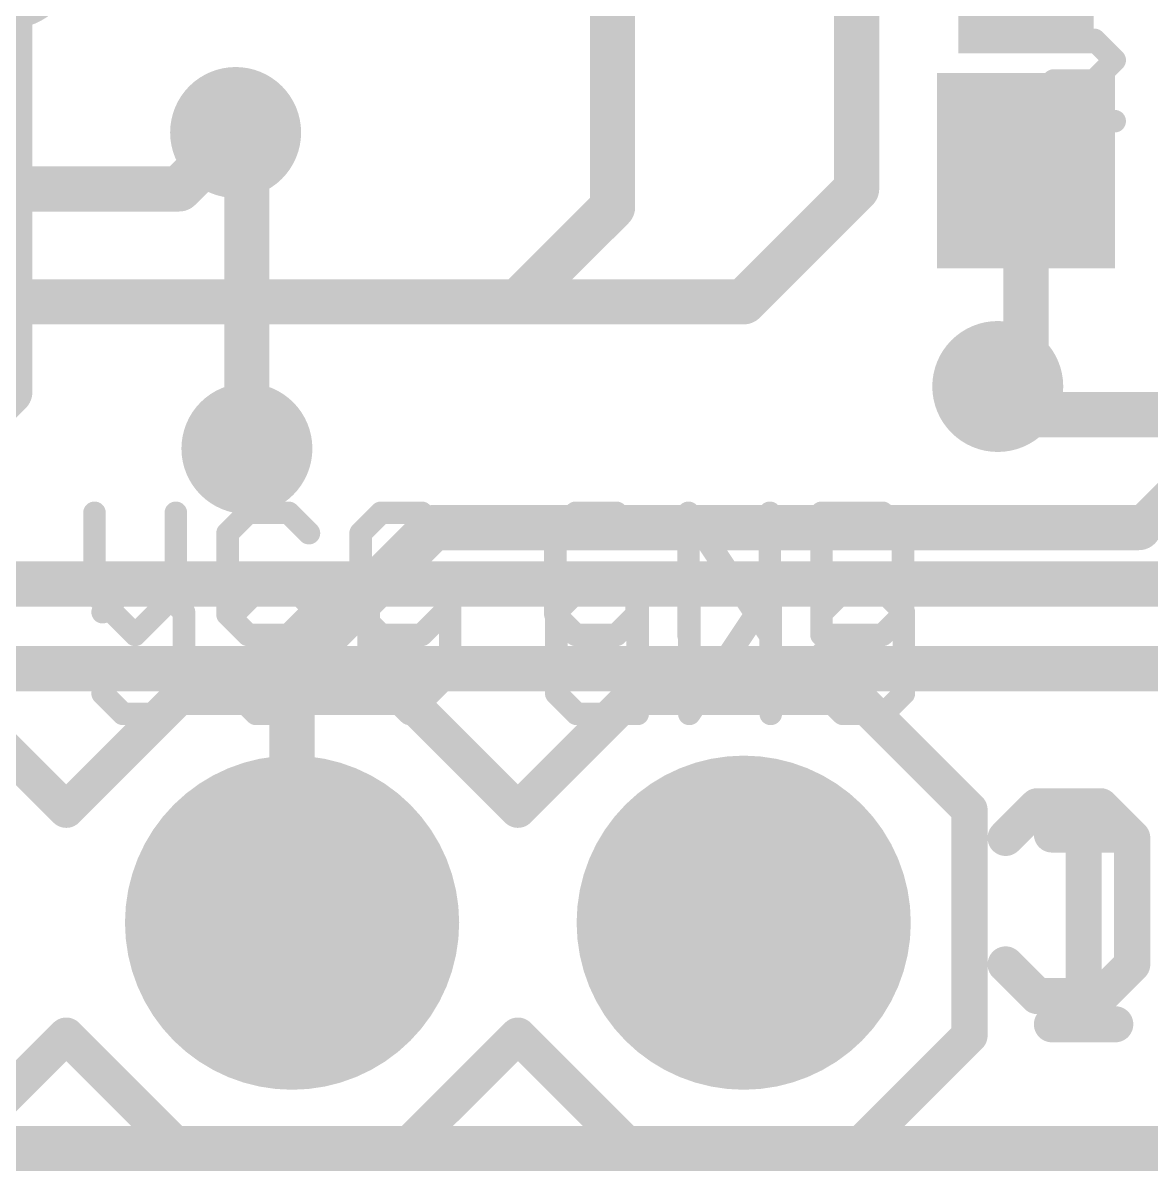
# Model space of a CAD drawing. Extents: x -0.5 to 61.7, y -0.1 to 16.6.
# Drawn here: x 39.76 to 46.11, y -0.13 to 6.33 of the extents above; entities that cross this region are included whole.
import ezdxf

# ---------------------------------------------------------------- set-up
doc = ezdxf.new("R2010")
doc.units = 0
for name, color, linetype in [('1', 12, 'CONTINUOUS'), ('16', 132, 'CONTINUOUS'), ('17', 110, 'CONTINUOUS'), ('18', 110, 'CONTINUOUS'), ('20', 53, 'CONTINUOUS'), ('21', 41, 'CONTINUOUS'), ('22', 40, 'CONTINUOUS')]:
    doc.layers.add(name, color=color, linetype=linetype)

# ---------------------------------------------------------------- blocks, each defined once
blk = doc.blocks.new('ROUNDP')
at = {"const_width": 0.5}
blk.add_lwpolyline([(0, -0.25, 1), (0, 0.25, 1), (0, -0.25)], format="xyb", dxfattribs=at)
blk = doc.blocks.new('RECT')
blk.add_solid([(-0.5, -0.5), (0.5, -0.5), (-0.5, 0.5), (0.5, 0.5)])
blk = doc.blocks.new('ROUNDV')
at = {"const_width": 0.5}
blk.add_lwpolyline([(0, -0.25, 1), (0, 0.25, 1), (0, -0.25)], format="xyb", dxfattribs=at)

msp = doc.modelspace()

# ---------------------------------------------------------------- linework, layer by layer
at = {"layer": '1', "const_width": 0.254}
for points in [[(44.45, 5.3975), (44.45, 12.954)], [(40.9575, 5.715), (40.64, 5.3975)], [(40.64, 5.3975), (32.385, 5.3975)], [(43.815, 4.7625), (44.45, 5.3975)], [(37.465, 4.7625), (43.815, 4.7625)], [(45.4025, 4.1275), (45.2438, 4.2862)], [(50.8, 4.1275), (45.4025, 4.1275)], [(36.5125, 3.175), (53.1813, 3.175)], [(46.6725, 2.6987), (38.8938, 2.6987)], [(4.445, 0), (56.515, 0)]]:
    msp.add_lwpolyline(points, dxfattribs=at)
at = {"layer": '1', "const_width": 0.127}
for points in [[(41.0024, 5.6701, 1), (40.9126, 5.7599)], [(40.5951, 5.4424, 1), (40.6849, 5.3526)], [(40.64, 5.334, 1), (40.64, 5.461)], [(44.4949, 5.3526, 1), (44.4051, 5.4424)], [(44.3865, 5.3975, 1), (44.5135, 5.3975)], [(43.7701, 4.8074, 1), (43.8599, 4.7176)], [(43.815, 4.699, 1), (43.815, 4.826)], [(45.2887, 4.3312, 1), (45.1988, 4.2413)], [(45.4025, 4.191, 1), (45.4025, 4.064)], [(45.3576, 4.0826, 1), (45.4474, 4.1724)]]:
    msp.add_lwpolyline(points, format="xyb", dxfattribs=at)
at = {"layer": '16'}
for points, const_width in [([(43.0775, 7.9375), (43.0775, 5.295)], 0.254), ([(39.6875, 6.6675), (39.6875, 4.2545)], 0.254), ([(41.021, 5.6515), (40.9575, 5.715)], 0.254), ([(41.021, 5.6515), (41.021, 4.7625)], 0.254), ([(45.4025, 5.5), (45.4025, 4.445)], 0.254), ([(43.0775, 5.295), (42.545, 4.7625)], 0.254), ([(41.021, 4.7625), (41.021, 3.937)], 0.254), ([(42.545, 4.7625), (41.021, 4.7625)], 0.254), ([(45.4025, 4.445), (45.2438, 4.2862)], 0.254), ([(39.6875, 4.2545), (39.37, 3.937)], 0.254), ([(46.0375, 3.4925), (46.355, 3.81)], 0.2032), ([(41.275, 2.6987), (42.0688, 3.4925)], 0.254), ([(42.0688, 3.4925), (46.0375, 3.4925)], 0.254), ([(41.275, 1.27), (41.275, 2.6987)], 0.254), ([(56.515, 0), (4.445, 0)], 0.254)]:
    msp.add_lwpolyline(points, dxfattribs=dict(at, const_width=const_width))
for points, const_width in [([(41.0024, 5.7599, 1), (40.9126, 5.6701)], 0.127), ([(41.0845, 5.6515, 1), (40.9575, 5.6515)], 0.127), ([(40.9761, 5.6066, 1), (41.0659, 5.6964)], 0.127), ([(45.466, 5.5, 1), (45.339, 5.5)], 0.127), ([(43.1224, 5.2501, 1), (43.0326, 5.3399)], 0.127), ([(43.014, 5.295, 1), (43.141, 5.295)], 0.127), ([(41.0845, 4.7625, 1), (40.9575, 4.7625)], 0.127), ([(41.021, 4.826, 1), (41.021, 4.699)], 0.127), ([(42.5001, 4.8074, 1), (42.5899, 4.7176)], 0.127), ([(42.545, 4.699, 1), (42.545, 4.826)], 0.127), ([(40.9575, 4.7625, 1), (41.0845, 4.7625)], 0.127), ([(45.4474, 4.4001, 1), (45.3576, 4.4899)], 0.127), ([(45.339, 4.445, 1), (45.466, 4.445)], 0.127), ([(45.1988, 4.3312, 1), (45.2887, 4.2413)], 0.127), ([(39.7324, 4.2096, 1), (39.6426, 4.2994)], 0.127), ([(39.624, 4.2545, 1), (39.751, 4.2545)], 0.127), ([(40.9575, 3.937, 1), (41.0845, 3.937)], 0.127), ([(42.0688, 3.556, 1), (42.0688, 3.429)], 0.127), ([(42.1137, 3.4476, 1), (42.0238, 3.5374)], 0.127), ([(46.0375, 3.429, 1), (46.0375, 3.556)], 0.127), ([(46.0016, 3.5284, 1), (46.0734, 3.4566)], 0.1016), ([(41.3385, 2.6987, 1), (41.2115, 2.6987)], 0.127), ([(41.2301, 2.7437, 1), (41.3199, 2.6538)], 0.127), ([(41.2115, 1.27, 1), (41.3385, 1.27)], 0.127)]:
    msp.add_lwpolyline(points, format="xyb", dxfattribs=dict(at, const_width=const_width))
at = {"layer": '20', "const_width": 0.2032}
msp.add_lwpolyline([(8.0962, 0), (53.1813, 0)], dxfattribs=at)
at = {"layer": '21'}
for points, const_width in [([(40.1955, 3.5756, 1), (40.132, 3.5756)], 0.0635), ([(40.6531, 3.5756, 1), (40.5896, 3.5756)], 0.0635), ([(41.0266, 3.6074, 1), (41.0266, 3.5439)], 0.0635), ([(41.049, 3.5532, 1), (41.0041, 3.5981)], 0.0635), ([(41.2778, 3.5981, 1), (41.2329, 3.5532)], 0.0635), ([(41.2554, 3.5439, 1), (41.2554, 3.6074)], 0.0635), ([(41.775, 3.6074, 1), (41.775, 3.5439)], 0.0635), ([(41.7974, 3.5532, 1), (41.7525, 3.5981)], 0.0635), ([(42.0262, 3.5981, 1), (41.9813, 3.5532)], 0.0635), ([(42.0038, 3.5439, 1), (42.0038, 3.6074)], 0.0635), ([(42.8703, 3.6074, 1), (42.8703, 3.5439)], 0.0635), ([(42.8927, 3.5532, 1), (42.8478, 3.5981)], 0.0635), ([(43.1215, 3.5981, 1), (43.0766, 3.5532)], 0.0635), ([(43.0991, 3.5439, 1), (43.0991, 3.6074)], 0.0635), ([(43.536, 3.5756, 1), (43.4725, 3.5756)], 0.0635), ([(43.5307, 3.5932, 1), (43.4779, 3.558)], 0.0635), ([(43.9936, 3.5756, 1), (43.9301, 3.5756)], 0.0635), ([(44.2527, 3.6074, 1), (44.2527, 3.5439)], 0.0635), ([(44.2845, 3.5756, 1), (44.221, 3.5756)], 0.0635), ([(44.6184, 3.5981, 1), (44.5734, 3.5532)], 0.0635), ([(44.5959, 3.5439, 1), (44.5959, 3.6074)], 0.0635), ([(40.9439, 3.4612, 1), (40.8804, 3.4612)], 0.0635), ([(40.8897, 3.4837, 1), (40.9346, 3.4388)], 0.0635), ([(41.3473, 3.4388, 1), (41.3922, 3.4837)], 0.0635), ([(41.6923, 3.4612, 1), (41.6288, 3.4612)], 0.0635), ([(41.6381, 3.4837, 1), (41.683, 3.4388)], 0.0635), ([(42.0957, 3.4388, 1), (42.1406, 3.4837)], 0.0635), ([(42.7876, 3.4612, 1), (42.7241, 3.4612)], 0.0635), ([(42.7334, 3.4837, 1), (42.7783, 3.4388)], 0.0635), ([(43.191, 3.4388, 1), (43.2359, 3.4837)], 0.0635), ([(44.7421, 3.4612, 1), (44.6786, 3.4612)], 0.0635), ([(44.6878, 3.4388, 1), (44.7328, 3.4837)], 0.0635), ([(42.9847, 3.2642, 1), (42.9847, 3.2007)], 0.0635), ([(43.2452, 3.2324, 1), (43.1817, 3.2324)], 0.0635), ([(43.2135, 3.2007, 1), (43.2135, 3.2642)], 0.0635), ([(40.1862, 3.1405, 1), (40.1413, 3.0956)], 0.0635), ([(40.6438, 3.0956, 1), (40.5989, 3.1405)], 0.0635), ([(40.132, 3.118, 1), (40.1955, 3.118)], 0.0635), ([(40.5896, 3.118, 1), (40.6531, 3.118)], 0.0635), ([(40.8804, 3.0036, 1), (40.9439, 3.0036)], 0.0635), ([(40.9346, 3.0261, 1), (40.8897, 2.9812)], 0.0635), ([(41.3922, 2.9812, 1), (41.3473, 3.0261)], 0.0635), ([(41.6288, 3.0036, 1), (41.6923, 3.0036)], 0.0635), ([(41.683, 3.0261, 1), (41.6381, 2.9812)], 0.0635), ([(42.1406, 2.9812, 1), (42.0957, 3.0261)], 0.0635), ([(42.7241, 3.0036, 1), (42.7876, 3.0036)], 0.0635), ([(42.7783, 3.0261, 1), (42.7334, 2.9812)], 0.0635), ([(43.1817, 3.0036, 1), (43.2452, 3.0036)], 0.0635), ([(43.2359, 2.9812, 1), (43.191, 3.0261)], 0.0635), ([(44.6786, 3.0036, 1), (44.7421, 3.0036)], 0.0635), ([(44.7328, 2.9812, 1), (44.6878, 3.0261)], 0.0635), ([(40.3701, 2.9117, 1), (40.415, 2.8668)], 0.0635), ([(40.3701, 2.8668, 1), (40.415, 2.9117)], 0.0635), ([(41.0266, 2.921, 1), (41.0266, 2.8575)], 0.0635), ([(41.0041, 2.8668, 1), (41.049, 2.9117)], 0.0635), ([(41.2329, 2.9117, 1), (41.2778, 2.8668)], 0.0635), ([(41.2554, 2.8575, 1), (41.2554, 2.921)], 0.0635), ([(41.775, 2.921, 1), (41.775, 2.8575)], 0.0635), ([(41.7525, 2.8668, 1), (41.7974, 2.9117)], 0.0635), ([(41.9813, 2.9117, 1), (42.0262, 2.8668)], 0.0635), ([(42.0038, 2.8575, 1), (42.0038, 2.921)], 0.0635), ([(42.8703, 2.921, 1), (42.8703, 2.8575)], 0.0635), ([(42.8478, 2.8668, 1), (42.8927, 2.9117)], 0.0635), ([(43.0766, 2.9117, 1), (43.1215, 2.8668)], 0.0635), ([(43.0991, 2.8575, 1), (43.0991, 2.921)], 0.0635), ([(43.4725, 2.8893, 1), (43.536, 2.8893)], 0.0635), ([(43.9301, 2.8893, 1), (43.9936, 2.8893)], 0.0635), ([(43.9355, 2.8716, 1), (43.9883, 2.9069)], 0.0635), ([(44.2527, 2.921, 1), (44.2527, 2.8575)], 0.0635), ([(44.221, 2.8893, 1), (44.2845, 2.8893)], 0.0635), ([(44.5734, 2.9117, 1), (44.6184, 2.8668)], 0.0635), ([(44.5959, 2.8575, 1), (44.5959, 2.921)], 0.0635), ([(40.64, 2.5908, 1), (40.64, 2.4892)], 0.1016), ([(40.6759, 2.5041, 1), (40.6041, 2.5759)], 0.1016), ([(41.9459, 2.5759, 1), (41.8741, 2.5041)], 0.1016), ([(41.91, 2.4892, 1), (41.91, 2.5908)], 0.1016), ([(43.18, 2.5908, 1), (43.18, 2.4892)], 0.1016), ([(43.2159, 2.5041, 1), (43.1441, 2.5759)], 0.1016), ([(44.4859, 2.5759, 1), (44.4141, 2.5041)], 0.1016), ([(44.45, 2.4892, 1), (44.45, 2.5908)], 0.1016), ([(45.1358, 1.905, 1), (45.0342, 1.905)], 0.1016), ([(39.9691, 1.9409, 1), (40.0409, 1.8691)], 0.1016), ([(39.9691, 1.8691, 1), (40.0409, 1.9409)], 0.1016), ([(42.5091, 1.9409, 1), (42.5809, 1.8691)], 0.1016), ([(42.5091, 1.8691, 1), (42.5809, 1.9409)], 0.1016), ([(45.0491, 1.8691, 1), (45.1209, 1.9409)], 0.1016), ([(45.5485, 1.817, 1), (45.5485, 1.7154)], 0.1016), ([(45.7773, 1.7662, 1), (45.6757, 1.7662)], 0.1016), ([(45.9045, 1.7154, 1), (45.9045, 1.817)], 0.1016), ([(45.5485, 0.7493, 1), (45.5485, 0.6477)], 0.1016), ([(45.9045, 0.6477, 1), (45.9045, 0.7493)], 0.1016), ([(40.0409, 0.6709, 1), (39.9691, 0.5991)], 0.1016), ([(40.0409, 0.5991, 1), (39.9691, 0.6709)], 0.1016), ([(42.5809, 0.6709, 1), (42.5091, 0.5991)], 0.1016), ([(42.5809, 0.5991, 1), (42.5091, 0.6709)], 0.1016), ([(45.1209, 0.5991, 1), (45.0491, 0.6709)], 0.1016), ([(45.6757, 0.6985, 1), (45.7773, 0.6985)], 0.1016), ([(45.0342, 0.635, 1), (45.1358, 0.635)], 0.1016), ([(40.64, 0.0508, 1), (40.64, -0.0508)], 0.1016), ([(40.6041, -0.0359, 1), (40.6759, 0.0359)], 0.1016), ([(41.8741, 0.0359, 1), (41.9459, -0.0359)], 0.1016), ([(41.91, -0.0508, 1), (41.91, 0.0508)], 0.1016), ([(43.18, 0.0508, 1), (43.18, -0.0508)], 0.1016), ([(43.1441, -0.0359, 1), (43.2159, 0.0359)], 0.1016), ([(44.4141, 0.0359, 1), (44.4859, -0.0359)], 0.1016), ([(44.45, -0.0508, 1), (44.45, 0.0508)], 0.1016)]:
    msp.add_lwpolyline(points, format="xyb", dxfattribs=dict(at, const_width=const_width))
for points, const_width in [([(40.1638, 3.5756), (40.1638, 3.118)], 0.127), ([(40.6213, 3.118), (40.6213, 3.5756)], 0.127), ([(41.0266, 3.5756), (40.9122, 3.4612)], 0.127), ([(41.2554, 3.5756), (41.0266, 3.5756)], 0.127), ([(41.3698, 3.4612), (41.2554, 3.5756)], 0.127), ([(41.775, 3.5756), (41.6606, 3.4612)], 0.127), ([(42.0038, 3.5756), (41.775, 3.5756)], 0.127), ([(42.1182, 3.4612), (42.0038, 3.5756)], 0.127), ([(42.8703, 3.5756), (42.7559, 3.4612)], 0.127), ([(43.0991, 3.5756), (42.8703, 3.5756)], 0.127), ([(43.2135, 3.4612), (43.0991, 3.5756)], 0.127), ([(43.5043, 2.8893), (43.5043, 3.5756)], 0.127), ([(43.5043, 3.5756), (43.9619, 2.8893)], 0.127), ([(43.9619, 2.8893), (43.9619, 3.5756)], 0.127), ([(44.2527, 3.5756), (44.2527, 2.8893)], 0.127), ([(44.5959, 3.5756), (44.2527, 3.5756)], 0.127), ([(44.7103, 3.4612), (44.5959, 3.5756)], 0.127), ([(40.9122, 3.4612), (40.9122, 3.0036)], 0.127), ([(41.6606, 3.4612), (41.6606, 3.0036)], 0.127), ([(42.7559, 3.4612), (42.7559, 3.0036)], 0.127), ([(44.7103, 3.0036), (44.7103, 3.4612)], 0.127), ([(43.2135, 3.2324), (42.9847, 3.2324)], 0.127), ([(43.2135, 3.0036), (43.2135, 3.2324)], 0.127), ([(40.1638, 3.118), (40.3925, 2.8893)], 0.127), ([(40.3925, 2.8893), (40.6213, 3.118)], 0.127), ([(40.9122, 3.0036), (41.0266, 2.8893)], 0.127), ([(41.2554, 2.8893), (41.3698, 3.0036)], 0.127), ([(41.6606, 3.0036), (41.775, 2.8893)], 0.127), ([(42.0038, 2.8893), (42.1182, 3.0036)], 0.127), ([(42.7559, 3.0036), (42.8703, 2.8893)], 0.127), ([(43.0991, 2.8893), (43.2135, 3.0036)], 0.127), ([(44.5959, 2.8893), (44.7103, 3.0036)], 0.127), ([(41.0266, 2.8893), (41.2554, 2.8893)], 0.127), ([(41.775, 2.8893), (42.0038, 2.8893)], 0.127), ([(42.8703, 2.8893), (43.0991, 2.8893)], 0.127), ([(44.2527, 2.8893), (44.5959, 2.8893)], 0.127), ([(39.37, 2.54), (40.005, 1.905)], 0.2032), ([(40.64, 2.54), (40.005, 1.905)], 0.2032), ([(40.64, 2.54), (41.91, 2.54)], 0.2032), ([(41.91, 2.54), (42.545, 1.905)], 0.2032), ([(42.545, 1.905), (43.18, 2.54)], 0.2032), ([(43.18, 2.54), (44.45, 2.54)], 0.2032), ([(44.45, 2.54), (45.085, 1.905)], 0.2032), ([(45.085, 1.905), (45.085, 0.635)], 0.2032), ([(45.5485, 1.7662), (45.9045, 1.7662)], 0.2032), ([(45.7265, 0.6985), (45.7265, 1.7662)], 0.2032), ([(45.5485, 0.6985), (45.9045, 0.6985)], 0.2032), ([(40.005, 0.635), (39.37, 0)], 0.2032), ([(40.005, 0.635), (40.64, 0)], 0.2032), ([(42.545, 0.635), (41.91, 0)], 0.2032), ([(43.18, 0), (42.545, 0.635)], 0.2032), ([(45.085, 0.635), (44.45, 0)], 0.2032), ([(41.91, 0), (40.64, 0)], 0.2032), ([(44.45, 0), (43.18, 0)], 0.2032)]:
    msp.add_lwpolyline(points, dxfattribs=dict(at, const_width=const_width))
at = {"layer": '22'}
for points, const_width in [([(45.7869, 6.2361), (45.4437, 6.2361)], 0.127), ([(45.9013, 6.1217), (45.7869, 6.2361)], 0.127), ([(45.7869, 6.0073), (45.9013, 6.1217)], 0.127), ([(45.4437, 5.8929), (45.5581, 6.0073)], 0.127), ([(45.5581, 6.0073), (45.7869, 6.0073)], 0.127), ([(45.5581, 5.7785), (45.4437, 5.8929)], 0.127), ([(45.9013, 5.7785), (45.5581, 5.7785)], 0.127), ([(40.2096, 3.0167), (40.324, 3.1311)], 0.127), ([(40.324, 3.1311), (40.5528, 3.1311)], 0.127), ([(40.5528, 3.1311), (40.6672, 3.0167)], 0.127), ([(40.958, 3.0167), (41.0724, 3.1311)], 0.127), ([(41.0724, 3.1311), (41.3012, 3.1311)], 0.127), ([(41.3012, 3.1311), (41.4156, 3.0167)], 0.127), ([(41.7064, 2.6735), (41.7064, 3.1311)], 0.127), ([(42.164, 3.1311), (42.164, 2.6735)], 0.127), ([(42.761, 3.0167), (42.8754, 3.1311)], 0.127), ([(42.8754, 3.1311), (43.2185, 3.1311)], 0.127), ([(43.2185, 3.1311), (43.2185, 2.4447)], 0.127), ([(43.967, 3.1311), (43.5094, 2.4447)], 0.127), ([(43.5094, 2.4447), (43.5094, 3.1311)], 0.127), ([(43.967, 2.4447), (43.967, 3.1311)], 0.127), ([(44.2578, 3.0167), (44.3722, 3.1311)], 0.127), ([(44.3722, 3.1311), (44.601, 3.1311)], 0.127), ([(44.601, 3.1311), (44.7154, 3.0167)], 0.127), ([(40.6672, 3.0167), (40.6672, 2.5591)], 0.127), ([(41.4156, 3.0167), (41.4156, 2.5591)], 0.127), ([(42.761, 2.5591), (42.761, 3.0167)], 0.127), ([(44.7154, 3.0167), (44.7154, 2.5591)], 0.127), ([(44.2578, 2.5591), (44.2578, 2.7879)], 0.127), ([(44.2578, 2.7879), (44.4866, 2.7879)], 0.127), ([(41.9352, 2.4447), (41.7064, 2.6735)], 0.127), ([(42.164, 2.6735), (41.9352, 2.4447)], 0.127), ([(40.324, 2.4447), (40.2096, 2.5591)], 0.127), ([(40.6672, 2.5591), (40.5528, 2.4447)], 0.127), ([(41.0724, 2.4447), (40.958, 2.5591)], 0.127), ([(41.4156, 2.5591), (41.3012, 2.4447)], 0.127), ([(42.8754, 2.4447), (42.761, 2.5591)], 0.127), ([(44.3722, 2.4447), (44.2578, 2.5591)], 0.127), ([(44.7154, 2.5591), (44.601, 2.4447)], 0.127), ([(40.5528, 2.4447), (40.324, 2.4447)], 0.127), ([(41.3012, 2.4447), (41.0724, 2.4447)], 0.127), ([(43.2185, 2.4447), (42.8754, 2.4447)], 0.127), ([(44.601, 2.4447), (44.3722, 2.4447)], 0.127), ([(45.2881, 1.747), (45.466, 1.925)], 0.2032), ([(45.466, 1.925), (45.8219, 1.925)], 0.2032), ([(45.8219, 1.925), (45.9999, 1.747)], 0.2032), ([(45.9999, 1.747), (45.9999, 1.0352)], 0.2032), ([(45.466, 0.8573), (45.2881, 1.0352)], 0.2032), ([(45.9999, 1.0352), (45.8219, 0.8573)], 0.2032), ([(45.8219, 0.8573), (45.466, 0.8573)], 0.2032)]:
    msp.add_lwpolyline(points, dxfattribs=dict(at, const_width=const_width))
for points, const_width in [([(45.4437, 6.2678, 1), (45.4437, 6.2043)], 0.0635), ([(45.8094, 6.2585, 1), (45.7645, 6.2136)], 0.0635), ([(45.7869, 6.2043, 1), (45.7869, 6.2678)], 0.0635), ([(45.9238, 6.0992, 1), (45.8789, 6.1441)], 0.0635), ([(45.8789, 6.0992, 1), (45.9238, 6.1441)], 0.0635), ([(45.5581, 6.039, 1), (45.5581, 5.9755)], 0.0635), ([(45.5806, 5.9848, 1), (45.5357, 6.0297)], 0.0635), ([(45.7869, 5.9755, 1), (45.7869, 6.039)], 0.0635), ([(45.7645, 6.0297, 1), (45.8094, 5.9848)], 0.0635), ([(45.4662, 5.9153, 1), (45.4213, 5.8704)], 0.0635), ([(45.4213, 5.9153, 1), (45.4662, 5.8704)], 0.0635), ([(45.5581, 5.8102, 1), (45.5581, 5.7468)], 0.0635), ([(45.5357, 5.756, 1), (45.5806, 5.801)], 0.0635), ([(45.9013, 5.7468, 1), (45.9013, 5.8102)], 0.0635), ([(40.324, 3.1629, 1), (40.324, 3.0994)], 0.0635), ([(40.3464, 3.1087, 1), (40.3015, 3.1536)], 0.0635), ([(40.5752, 3.1536, 1), (40.5303, 3.1087)], 0.0635), ([(40.5528, 3.0994, 1), (40.5528, 3.1629)], 0.0635), ([(41.0724, 3.1629, 1), (41.0724, 3.0994)], 0.0635), ([(41.0948, 3.1087, 1), (41.0499, 3.1536)], 0.0635), ([(41.3236, 3.1536, 1), (41.2787, 3.1087)], 0.0635), ([(41.3012, 3.0994, 1), (41.3012, 3.1629)], 0.0635), ([(41.7382, 3.1311, 1), (41.6747, 3.1311)], 0.0635), ([(42.1958, 3.1311, 1), (42.1322, 3.1311)], 0.0635), ([(42.8754, 3.1629, 1), (42.8754, 3.0994)], 0.0635), ([(42.8978, 3.1087, 1), (42.8529, 3.1536)], 0.0635), ([(43.2503, 3.1311, 1), (43.1868, 3.1311)], 0.0635), ([(43.2185, 3.0994, 1), (43.2185, 3.1629)], 0.0635), ([(43.5411, 3.1311, 1), (43.4776, 3.1311)], 0.0635), ([(43.9987, 3.1311, 1), (43.9352, 3.1311)], 0.0635), ([(43.9934, 3.1135, 1), (43.9405, 3.1487)], 0.0635), ([(44.3722, 3.1629, 1), (44.3722, 3.0994)], 0.0635), ([(44.3946, 3.1087, 1), (44.3497, 3.1536)], 0.0635), ([(44.6234, 3.1536, 1), (44.5785, 3.1087)], 0.0635), ([(44.601, 3.0994, 1), (44.601, 3.1629)], 0.0635), ([(40.1871, 3.0392, 1), (40.232, 2.9943)], 0.0635), ([(40.6989, 3.0167, 1), (40.6354, 3.0167)], 0.0635), ([(40.6447, 2.9943, 1), (40.6896, 3.0392)], 0.0635), ([(40.9355, 3.0392, 1), (40.9804, 2.9943)], 0.0635), ([(41.4473, 3.0167, 1), (41.3838, 3.0167)], 0.0635), ([(41.3931, 2.9943, 1), (41.438, 3.0392)], 0.0635), ([(42.7927, 3.0167, 1), (42.7292, 3.0167)], 0.0635), ([(42.7385, 3.0392, 1), (42.7834, 2.9943)], 0.0635), ([(44.2353, 3.0392, 1), (44.2802, 2.9943)], 0.0635), ([(44.7471, 3.0167, 1), (44.6836, 3.0167)], 0.0635), ([(44.6929, 2.9943, 1), (44.7378, 3.0392)], 0.0635), ([(44.2895, 2.7879, 1), (44.226, 2.7879)], 0.0635), ([(44.2578, 2.8197, 1), (44.2578, 2.7562)], 0.0635), ([(44.4866, 2.7562, 1), (44.4866, 2.8197)], 0.0635), ([(41.7289, 2.696, 1), (41.684, 2.6511)], 0.0635), ([(42.1865, 2.6511, 1), (42.1415, 2.696)], 0.0635), ([(41.6747, 2.6735, 1), (41.7382, 2.6735)], 0.0635), ([(42.1322, 2.6735, 1), (42.1958, 2.6735)], 0.0635), ([(40.232, 2.5816, 1), (40.1871, 2.5367)], 0.0635), ([(40.6354, 2.5591, 1), (40.6989, 2.5591)], 0.0635), ([(40.6896, 2.5367, 1), (40.6447, 2.5816)], 0.0635), ([(40.9804, 2.5816, 1), (40.9355, 2.5367)], 0.0635), ([(41.3838, 2.5591, 1), (41.4473, 2.5591)], 0.0635), ([(41.438, 2.5367, 1), (41.3931, 2.5816)], 0.0635), ([(42.7292, 2.5591, 1), (42.7927, 2.5591)], 0.0635), ([(42.7834, 2.5816, 1), (42.7385, 2.5367)], 0.0635), ([(44.226, 2.5591, 1), (44.2895, 2.5591)], 0.0635), ([(44.2802, 2.5816, 1), (44.2353, 2.5367)], 0.0635), ([(44.6836, 2.5591, 1), (44.7471, 2.5591)], 0.0635), ([(44.7378, 2.5367, 1), (44.6929, 2.5816)], 0.0635), ([(40.324, 2.4765, 1), (40.324, 2.413)], 0.0635), ([(40.3015, 2.4223, 1), (40.3464, 2.4672)], 0.0635), ([(40.5303, 2.4672, 1), (40.5752, 2.4223)], 0.0635), ([(40.5528, 2.413, 1), (40.5528, 2.4765)], 0.0635), ([(41.0724, 2.4765, 1), (41.0724, 2.413)], 0.0635), ([(41.0499, 2.4223, 1), (41.0948, 2.4672)], 0.0635), ([(41.2787, 2.4672, 1), (41.3236, 2.4223)], 0.0635), ([(41.3012, 2.413, 1), (41.3012, 2.4765)], 0.0635), ([(41.9128, 2.4672, 1), (41.9577, 2.4223)], 0.0635), ([(41.9128, 2.4223, 1), (41.9577, 2.4672)], 0.0635), ([(42.8754, 2.4765, 1), (42.8754, 2.413)], 0.0635), ([(42.8529, 2.4223, 1), (42.8978, 2.4672)], 0.0635), ([(43.1868, 2.4447, 1), (43.2503, 2.4447)], 0.0635), ([(43.2185, 2.413, 1), (43.2185, 2.4765)], 0.0635), ([(43.4829, 2.4624, 1), (43.5358, 2.4271)], 0.0635), ([(43.4776, 2.4447, 1), (43.5411, 2.4447)], 0.0635), ([(43.9352, 2.4447, 1), (43.9987, 2.4447)], 0.0635), ([(44.3722, 2.4765, 1), (44.3722, 2.413)], 0.0635), ([(44.3497, 2.4223, 1), (44.3946, 2.4672)], 0.0635), ([(44.5785, 2.4672, 1), (44.6234, 2.4223)], 0.0635), ([(44.601, 2.413, 1), (44.601, 2.4765)], 0.0635), ([(45.466, 1.9758, 1), (45.466, 1.8742)], 0.1016), ([(45.5019, 1.889, 1), (45.4301, 1.9609)], 0.1016), ([(45.8578, 1.9609, 1), (45.786, 1.889)], 0.1016), ([(45.8219, 1.8742, 1), (45.8219, 1.9758)], 0.1016), ([(45.2521, 1.7829, 1), (45.324, 1.7111)], 0.1016), ([(46.0507, 1.747, 1), (45.9491, 1.747)], 0.1016), ([(45.9639, 1.7111, 1), (46.0358, 1.7829)], 0.1016), ([(45.324, 1.0711, 1), (45.2521, 0.9993)], 0.1016), ([(46.0358, 0.9993, 1), (45.9639, 1.0711)], 0.1016), ([(45.9491, 1.0352, 1), (46.0507, 1.0352)], 0.1016), ([(45.466, 0.9081, 1), (45.466, 0.8065)], 0.1016), ([(45.4301, 0.8213, 1), (45.5019, 0.8932)], 0.1016), ([(45.786, 0.8932, 1), (45.8578, 0.8213)], 0.1016), ([(45.8219, 0.8065, 1), (45.8219, 0.9081)], 0.1016)]:
    msp.add_lwpolyline(points, format="xyb", dxfattribs=dict(at, const_width=const_width))

# ---------------------------------------------------------------- block references
at = {"layer": '16', "xscale": 1.1, "rotation": 270}
msp.add_blockref('RECT', (45.4025, 5.5), dxfattribs=at)
at = {"layer": '17', "xscale": 1.8796, "yscale": 1.8796, "rotation": 90}
for p in [(41.275, 1.27), (41.275, 1.27), (43.815, 1.27), (43.815, 1.27)]:
    msp.add_blockref('ROUNDP', p, dxfattribs=at)
at = {"layer": '18', "xscale": 0.7366, "yscale": 0.7366}
for p in [(39.6875, 6.6675), (39.6875, 6.6675), (40.9575, 5.715), (40.9575, 5.715), (45.2438, 4.2862), (45.2438, 4.2862), (41.021, 3.937), (41.021, 3.937)]:
    msp.add_blockref('ROUNDV', p, dxfattribs=at)
at = {"layer": '22', "xscale": 0.381, "yscale": 0.762, "rotation": 270}
msp.add_blockref('RECT', (45.4025, 6.35), dxfattribs=at)

doc.saveas('drawing.dxf')
